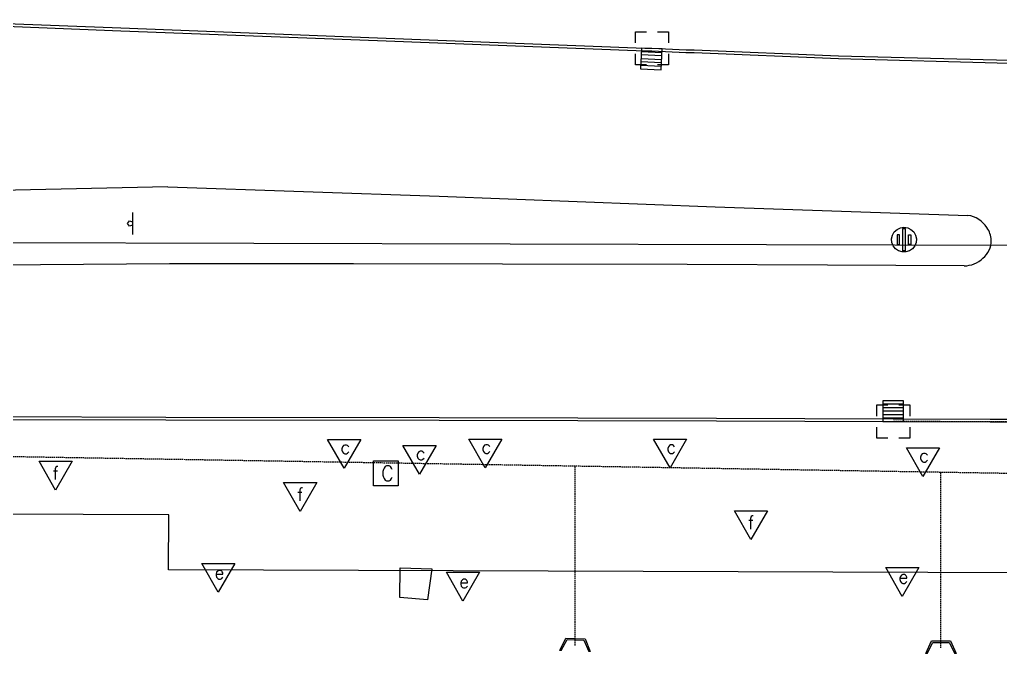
# Model space of a CAD drawing. Header units: feet. Extents: x 19943 to 22668, y 19646 to 21490.
# Drawn here: x 20624.5 to 20802.6, y 21255.7 to 21370.8 of the extents above; entities that cross this region are included whole.
import ezdxf

# ---------------------------------------------------------------- set-up
doc = ezdxf.new("R2010")
doc.units = ezdxf.units.FT
doc.header["$MEASUREMENT"] = 0
doc.linetypes.add('DASHED2', pattern=[0.375, 0.25, -0.125])
for name, color, linetype in [('V-CATV-BOXS', 253, 'Continuous'), ('V-CATV-UNDR-MRKR', 253, 'Continuous'), ('V-FIBR-UNDR-MRKR', 253, 'Continuous'), ('V-POWR-TBOX', 253, 'Continuous'), ('V-POWR-UNDR-MRKR', 253, 'Continuous'), ('V-PROP-LINE', 253, 'Continuous'), ('V-ROAD-CURB', 253, 'Continuous'), ('V-ROAD-CURB-BACK', 253, 'Continuous'), ('V-ROAD-CURB-FACE', 253, 'Continuous'), ('V-ROAD-SIGN', 253, 'Continuous'), ('V-STRM', 253, 'Continuous'), ('V-STRM-HWL', 253, 'Continuous'), ('V-STRM-INLT-CURB-BACK', 253, 'Continuous'), ('V-STRM-PIPE', 253, 'DASHED2'), ('V-STRM-YARD-INLT', 253, 'Continuous')]:
    doc.layers.add(name, color=color, linetype=linetype)
doc.styles.add('14', font='ROMANS')

# ---------------------------------------------------------------- blocks, each defined once
blk = doc.blocks.new('ex inlet')
for p, q in [((-0.06, 0.06), (-0.02, 0.06)), ((-0.06, 0.02), (-0.06, 0.06)), ((0.02, 0.06), (0.06, 0.06)), ((0.06, 0.06), (0.06, 0.02)), ((-0.06, -0.06), (-0.06, -0.02)), ((0.06, -0.02), (0.06, -0.06)), ((-0.02, -0.06), (-0.06, -0.06)), ((0.06, -0.06), (0.02, -0.06))]:
    blk.add_line(p, q)
blk = doc.blocks.new('Existing Basemap')
at = {"layer": 'V-CATV-BOXS'}
for p, q in [((20688.77, 21286.15), (20688.77, 21290.65)), ((20688.77, 21290.65), (20693.27, 21290.65)), ((20693.27, 21290.65), (20693.27, 21286.15)), ((20693.27, 21286.15), (20688.77, 21286.15))]:
    blk.add_line(p, q, dxfattribs=at)
at = {"layer": 'V-CATV-UNDR-MRKR', "linetype": 'Continuous'}
for p, q in [((20680.46, 21294.55), (20686.46, 21294.55)), ((20683.46, 21289.33), (20680.46, 21294.55)), ((20686.46, 21294.55), (20683.46, 21289.33)), ((20706.08, 21294.61), (20712.08, 21294.61)), ((20709.08, 21289.39), (20706.08, 21294.61)), ((20712.08, 21294.61), (20709.08, 21289.39)), ((20739.65, 21294.59), (20745.65, 21294.59)), ((20742.65, 21289.37), (20739.65, 21294.59)), ((20745.65, 21294.59), (20742.65, 21289.37)), ((20694.14, 21293.44), (20700.14, 21293.44)), ((20697.14, 21288.22), (20694.14, 21293.44)), ((20700.14, 21293.44), (20697.14, 21288.22)), ((20785.56, 21293.04), (20791.56, 21293.04)), ((20788.56, 21287.82), (20785.56, 21293.04)), ((20791.56, 21293.04), (20788.56, 21287.82))]:
    blk.add_line(p, q, dxfattribs=at)
at = {"layer": 'V-FIBR-UNDR-MRKR'}
for p, q in [((20628.06, 21290.59), (20634.06, 21290.59)), ((20631.06, 21285.37), (20628.06, 21290.59)), ((20634.06, 21290.59), (20631.06, 21285.37)), ((20672.47, 21286.71), (20678.47, 21286.71)), ((20675.47, 21281.49), (20672.47, 21286.71)), ((20678.47, 21286.71), (20675.47, 21281.49)), ((20754.34, 21281.6), (20760.34, 21281.6)), ((20757.34, 21276.38), (20754.34, 21281.6)), ((20760.34, 21281.6), (20757.34, 21276.38))]:
    blk.add_line(p, q, dxfattribs=at)
at = {"layer": 'V-POWR-TBOX'}
for p, q in [((20693.56, 21265.86), (20693.66, 21271.26)), ((20693.66, 21271.26), (20699.38, 21271.06)), ((20699.38, 21271.06), (20698.61, 21265.44)), ((20698.61, 21265.44), (20693.56, 21265.86))]:
    blk.add_line(p, q, dxfattribs=at)
at = {"layer": 'V-POWR-UNDR-MRKR'}
for p, q in [((20657.6, 21272.02), (20663.6, 21272.02)), ((20660.6, 21266.8), (20657.6, 21272.02)), ((20663.6, 21272.02), (20660.6, 21266.8)), ((20781.81, 21271.27), (20787.81, 21271.27)), ((20784.81, 21266.05), (20781.81, 21271.27)), ((20787.81, 21271.27), (20784.81, 21266.05)), ((20702.03, 21270.43), (20708.03, 21270.43)), ((20705.03, 21265.21), (20702.03, 21270.43)), ((20708.03, 21270.43), (20705.03, 21265.21))]:
    blk.add_line(p, q, dxfattribs=at)
at = {"layer": 'V-PROP-LINE'}
for p, q in [((20003.33, 21331.86), (21322.62, 21328.58)), ((20651.61, 21280.88), (20292.12, 21282.1)), ((20651.57, 21270.88), (20651.61, 21280.88)), ((21322.42, 21268.58), (20651.57, 21270.88))]:
    blk.add_line(p, q, dxfattribs=at)
at = {"layer": 'V-ROAD-CURB'}
for p, q in [((20651.45, 21340.44), (20620.96, 21339.74)), ((20651.45, 21340.44), (20700.69, 21338.72)), ((20700.69, 21338.72), (20750.81, 21336.79)), ((20750.81, 21336.79), (20796.75, 21335.25)), ((20651.71, 21326.42), (20603.5, 21326.11)), ((20657.61, 21326.42), (20651.71, 21326.42)), ((20662.44, 21326.45), (20657.61, 21326.42)), ((20685.15, 21326.43), (20662.44, 21326.45)), ((20712.24, 21326.37), (20685.15, 21326.43)), ((20745.74, 21326.33), (20712.24, 21326.37)), ((20771.21, 21326.2), (20745.74, 21326.33)), ((20796.05, 21326.09), (20771.21, 21326.2))]:
    blk.add_line(p, q, dxfattribs=at)
for centre, radius, start, end in [((20796.03, 21330.36), 4.94, 32.6529, 81.7029), ((20796.87, 21330.64), 4.09, 1.168, 35.7059), ((20796.87, 21330.64), 4.09, 309.5589, 1.168), ((20796.02, 21331.03), 4.95, 270.3021, 314.2864)]:
    blk.add_arc(centre, radius, start, end, dxfattribs=at)
at = {"layer": 'V-ROAD-CURB-BACK', "linetype": 'Continuous'}
for p, q in [((20642.93, 21369.23), (20603.06, 21370.8)), ((20689.53, 21367.44), (20642.93, 21369.23)), ((20738.08, 21365.57), (20689.53, 21367.44)), ((20739.34, 21365.56), (20738.08, 21365.57)), ((20745.56, 21365.28), (20739.34, 21365.56)), ((20747.03, 21365.25), (20745.56, 21365.28)), ((20773.24, 21364.19), (20747.03, 21365.25)), ((20804.31, 21363.35), (20773.24, 21364.19)), ((20601.72, 21298.25), (20651.06, 21298.11)), ((20651.06, 21298.11), (20700.73, 21298.05)), ((20700.73, 21298.05), (20751.11, 21297.91)), ((20751.11, 21297.91), (20783.17, 21297.81)), ((20783.17, 21297.81), (20800.79, 21297.75)), ((20800.79, 21297.75), (20846.85, 21297.61))]:
    blk.add_line(p, q, dxfattribs=at)
at = {"layer": 'V-ROAD-CURB-FACE'}
for p, q in [((20642.91, 21368.73), (20603.04, 21370.3)), ((20689.51, 21366.94), (20642.91, 21368.73)), ((20738.06, 21365.07), (20689.51, 21366.94)), ((20739.33, 21365.06), (20738.06, 21365.07)), ((20745.54, 21364.78), (20739.33, 21365.06)), ((20747.01, 21364.75), (20745.54, 21364.78)), ((20773.23, 21363.69), (20747.01, 21364.75)), ((20804.31, 21362.85), (20773.23, 21363.69)), ((20601.72, 21298.75), (20651.06, 21298.61)), ((20651.06, 21298.61), (20700.73, 21298.55)), ((20700.73, 21298.55), (20751.11, 21298.41)), ((20751.11, 21298.41), (20783.17, 21298.31)), ((20783.17, 21298.31), (20800.79, 21298.25)), ((20800.79, 21298.25), (20846.86, 21298.11))]:
    blk.add_line(p, q, dxfattribs=at)
at = {"layer": 'V-ROAD-SIGN'}
for p, q in [((20645.11, 21331.77), (20645.11, 21335.77)), ((20644.11, 21333.77), (20644.45, 21334.25)), ((20644.45, 21333.3), (20644.11, 21333.77)), ((20644.11, 21333.77), (20644.11, 21333.77)), ((20644.45, 21334.25), (20645.01, 21334.07)), ((20645.01, 21333.48), (20644.45, 21333.3)), ((20645.01, 21334.07), (20645.01, 21333.48))]:
    blk.add_line(p, q, dxfattribs=at)
at = {"layer": 'V-STRM-HWL'}
for p, q in [((20722.65, 21256.24), (20723.72, 21258.46)), ((20723.72, 21258.46), (20727.22, 21258.33)), ((20722.9, 21256.23), (20723.96, 21258.2)), ((20723.96, 21258.2), (20726.96, 21258.09)), ((20726.96, 21258.09), (20727.89, 21256.06)), ((20727.22, 21258.33), (20728.14, 21256.05)), ((20789.1, 21255.7), (20790.1, 21257.95)), ((20789.35, 21255.7), (20790.35, 21257.7)), ((20790.1, 21257.95), (20793.6, 21257.95)), ((20790.35, 21257.7), (20793.35, 21257.7)), ((20793.35, 21257.7), (20794.35, 21255.7)), ((20793.6, 21257.95), (20794.6, 21255.7)), ((20722.9, 21256.23), (20722.65, 21256.24)), ((20728.14, 21256.05), (20727.89, 21256.06)), ((20789.35, 21255.7), (20789.1, 21255.7)), ((20794.6, 21255.7), (20794.35, 21255.7))]:
    blk.add_line(p, q, dxfattribs=at)
at = {"layer": 'V-STRM-INLT-CURB-BACK'}
for p, q in [((20737.45, 21365.64), (20737.28, 21361.87)), ((20741.23, 21365.47), (20737.45, 21365.64)), ((20741.05, 21361.69), (20741.23, 21365.47)), ((20737.37, 21363.76), (20741.14, 21363.58)), ((20741.17, 21364.21), (20737.4, 21364.38)), ((20737.42, 21365.01), (20741.2, 21364.84)), ((20737.28, 21361.87), (20741.05, 21361.69)), ((20737.31, 21362.5), (20741.08, 21362.32)), ((20741.11, 21362.95), (20737.34, 21363.13)), ((20785.06, 21301.59), (20781.28, 21301.59)), ((20781.28, 21301.59), (20781.28, 21297.81)), ((20785.06, 21297.81), (20785.06, 21301.59)), ((20785.06, 21300.96), (20781.28, 21300.96)), ((20781.28, 21300.33), (20785.06, 21300.33)), ((20785.06, 21299.7), (20781.28, 21299.7)), ((20781.28, 21299.07), (20785.06, 21299.07)), ((20785.06, 21298.44), (20781.28, 21298.44)), ((20781.28, 21297.81), (20785.06, 21297.81))]:
    blk.add_line(p, q, dxfattribs=at)
at = {"layer": 'V-STRM-PIPE'}
for p, q in [((20846.85, 21297.61), (20783.17, 21297.81)), ((20611.57, 21291.66), (20876.89, 21287.21)), ((20725.43, 21257.15), (20725.43, 21289.75)), ((20791.85, 21256.7), (20791.85, 21288.64))]:
    blk.add_line(p, q, dxfattribs=at)
at = {"layer": 'V-STRM-YARD-INLT'}
for p, q in [((20782.89, 21331.01), (20783.04, 21331.67)), ((20783.04, 21331.67), (20783.37, 21332.25)), ((20783.37, 21332.25), (20783.87, 21332.7)), ((20783.87, 21332.7), (20784.47, 21332.99)), ((20784.32, 21331.74), (20783.87, 21331.74)), ((20783.87, 21331.74), (20783.87, 21329.94)), ((20784.32, 21329.94), (20784.32, 21331.74)), ((20784.47, 21332.99), (20785.13, 21333.09)), ((20784.91, 21332.87), (20785.36, 21332.87)), ((20784.91, 21328.82), (20784.91, 21332.87)), ((20785.13, 21333.09), (20785.13, 21333.09)), ((20785.13, 21333.09), (20785.8, 21332.99)), ((20785.36, 21332.87), (20785.36, 21328.82)), ((20785.8, 21332.99), (20786.4, 21332.7)), ((20785.94, 21331.74), (20786.39, 21331.74)), ((20785.94, 21329.94), (20785.94, 21331.74)), ((20786.39, 21331.74), (20786.39, 21329.94)), ((20786.4, 21332.7), (20786.89, 21332.25)), ((20786.89, 21332.25), (20787.23, 21331.67)), ((20787.23, 21331.67), (20787.38, 21331.01)), ((20782.94, 21330.34), (20782.89, 21331.01)), ((20783.18, 21329.72), (20782.94, 21330.34)), ((20783.6, 21329.19), (20783.18, 21329.72)), ((20783.87, 21329.94), (20784.32, 21329.94)), ((20786.39, 21329.94), (20785.94, 21329.94)), ((20787.08, 21329.72), (20786.66, 21329.19)), ((20787.33, 21330.34), (20787.08, 21329.72)), ((20787.38, 21331.01), (20787.33, 21330.34)), ((20784.16, 21328.82), (20783.6, 21329.19)), ((20784.8, 21328.62), (20784.16, 21328.82)), ((20785.47, 21328.62), (20784.8, 21328.62)), ((20785.36, 21328.82), (20784.91, 21328.82)), ((20786.11, 21328.82), (20785.47, 21328.62)), ((20786.66, 21329.19), (20786.11, 21328.82))]:
    blk.add_line(p, q, dxfattribs=at)
at = {"layer": 'V-STRM', "xscale": 50, "yscale": 50, "zscale": 0.5}
for p in [(20739.34, 21365.56), (20783.17, 21297.81)]:
    blk.add_blockref('ex inlet', p, dxfattribs=at)
at = {"layer": 'V-CATV-BOXS', "style": '14'}
blk.add_text('C', height=2.7, rotation=0.0008, dxfattribs=at).set_placement((20690.12, 21287.05))
at = {"layer": 'V-CATV-UNDR-MRKR', "linetype": 'Continuous', "style": '14'}
for p in [(20682.74, 21291.94), (20696.42, 21290.83), (20708.36, 21292), (20741.93, 21291.98), (20787.84, 21290.43)]:
    blk.add_text('c', height=2.4, rotation=0.0008, dxfattribs=at).set_placement(p)
at = {"layer": 'V-FIBR-UNDR-MRKR', "style": '14'}
for p in [(20630.46, 21287.26), (20674.87, 21283.38), (20756.74, 21278.27)]:
    blk.add_text('f', height=2.4, rotation=0.0008, dxfattribs=at).set_placement(p)
at = {"layer": 'V-POWR-UNDR-MRKR', "style": '14'}
for p in [(20659.88, 21269.17), (20704.31, 21267.58), (20784.09, 21268.42)]:
    blk.add_text('e', height=2.4, rotation=0.0008, dxfattribs=at).set_placement(p)

msp = doc.modelspace()

# ---------------------------------------------------------------- block references
msp.add_blockref('Existing Basemap', (0, 0))

doc.saveas('drawing.dxf')
